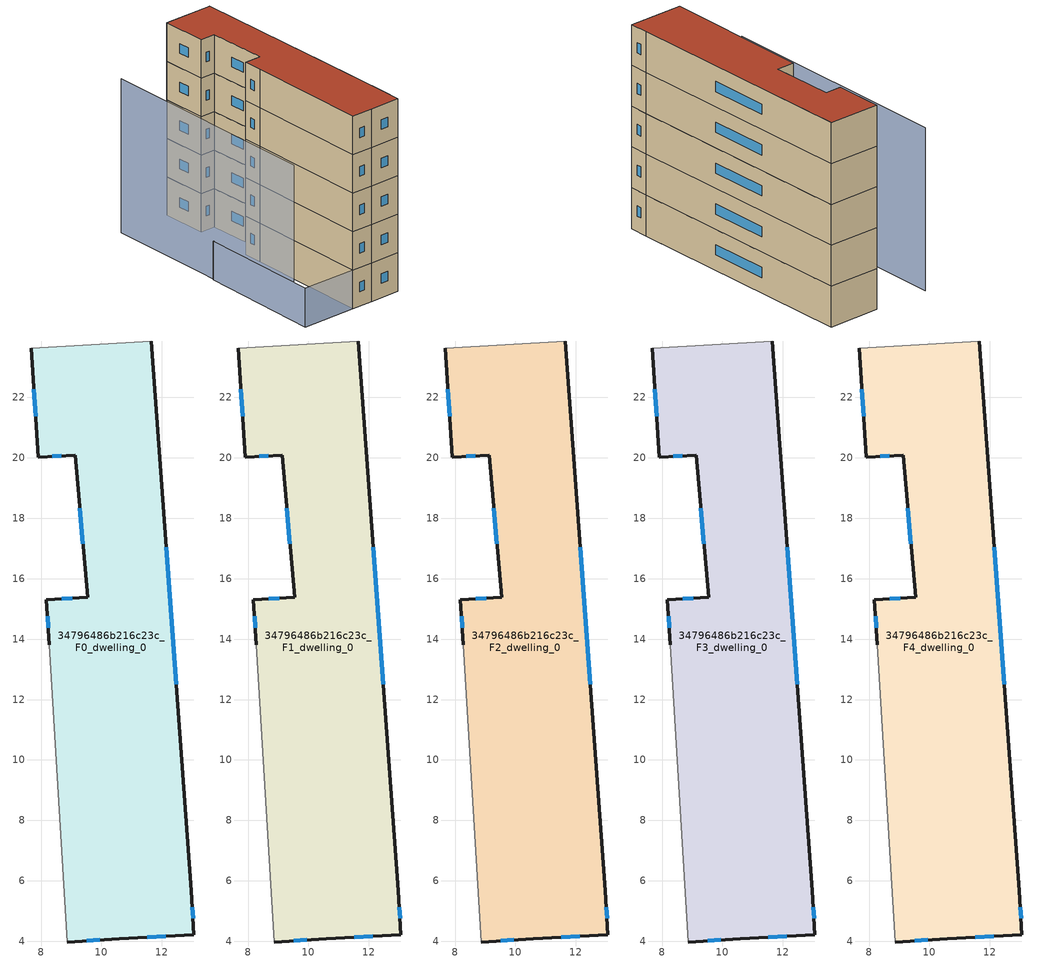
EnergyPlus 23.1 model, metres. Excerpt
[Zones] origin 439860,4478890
34796486b216c23c_F0_dwelling_0
 floor ground (EU_floor_Construction): 11.65,23.86 12.98,5.68 13.06,4.22 10.59,4.09 8.86,3.98 8.28,13.82 8.18,15.31 9.55,15.38 9.13,20.08 7.91,20.02 7.67,23.62 z0
 wall outside (EU_wall_Construction): 7.67,23.62 7.91,20.02 9.13,20.08 9.55,15.38 8.18,15.31 8.28,13.82 / 8.86,3.98 10.59,4.09 13.06,4.22 12.98,5.68 11.65,23.86 z0:3
 wall adiabatic (EU_wall_Construction): 11.65,23.86 7.67,23.62 / 8.28,13.82 8.86,3.98 z0:3
 window (EU_Window_Construction): 8.37,20.04 8.67,20.06 / 7.76,22.26 7.82,21.37 / 12.48,12.51 12.15,17.03 / 13.03,4.77 13.01,5.13 / 11.52,4.14 12.13,4.17 / 9.51,4.02 9.94,4.05 / 8.22,14.75 8.24,14.38 / 9.03,15.36 8.69,15.34 / 9.28,18.32 9.39,17.15 z1.13:1.87
34796486b216c23c_F1_dwelling_0
 floor to 34796486b216c23c_F0_dwelling_0 (EU_floor_Construction): 11.65,23.86 12.98,5.68 13.06,4.22 10.59,4.09 8.86,3.98 8.28,13.82 8.18,15.31 9.55,15.38 9.13,20.08 7.91,20.02 7.67,23.62 z3
 wall outside (EU_wall_Construction): 7.67,23.62 7.91,20.02 9.13,20.08 9.55,15.38 8.18,15.31 8.28,13.82 / 8.86,3.98 10.59,4.09 13.06,4.22 12.98,5.68 11.65,23.86 z3:6
 wall adiabatic (EU_wall_Construction): 11.65,23.86 7.67,23.62 / 8.28,13.82 8.86,3.98 z3:6
 window (EU_Window_Construction): 8.37,20.04 8.67,20.06 / 7.76,22.26 7.82,21.37 / 12.48,12.51 12.15,17.03 / 13.03,4.77 13.01,5.13 / 11.52,4.14 12.13,4.17 / 9.51,4.02 9.94,4.05 / 8.22,14.75 8.24,14.38 / 9.03,15.36 8.69,15.34 / 9.28,18.32 9.39,17.15 z4.13:4.87
34796486b216c23c_F2_dwelling_0
 floor to 34796486b216c23c_F1_dwelling_0 (EU_floor_Construction): 11.65,23.86 12.98,5.68 13.06,4.22 10.59,4.09 8.86,3.98 8.28,13.82 8.18,15.31 9.55,15.38 9.13,20.08 7.91,20.02 7.67,23.62 z6
 wall outside (EU_wall_Construction): 7.67,23.62 7.91,20.02 9.13,20.08 9.55,15.38 8.18,15.31 8.28,13.82 / 8.86,3.98 10.59,4.09 13.06,4.22 12.98,5.68 11.65,23.86 z6:9
 wall adiabatic (EU_wall_Construction): 11.65,23.86 7.67,23.62 / 8.28,13.82 8.86,3.98 z6:9
 window (EU_Window_Construction): 8.37,20.04 8.67,20.06 / 7.76,22.26 7.82,21.37 / 12.48,12.51 12.15,17.03 / 13.03,4.77 13.01,5.13 / 11.52,4.14 12.13,4.17 / 9.51,4.02 9.94,4.05 / 8.22,14.75 8.24,14.38 / 9.03,15.36 8.69,15.34 / 9.28,18.32 9.39,17.15 z7.13:7.87
34796486b216c23c_F3_dwelling_0
 floor to 34796486b216c23c_F2_dwelling_0 (EU_floor_Construction): 11.65,23.86 12.98,5.68 13.06,4.22 10.59,4.09 8.86,3.98 8.28,13.82 8.18,15.31 9.55,15.38 9.13,20.08 7.91,20.02 7.67,23.62 z9
 wall outside (EU_wall_Construction): 7.67,23.62 7.91,20.02 9.13,20.08 9.55,15.38 8.18,15.31 8.28,13.82 / 8.86,3.98 10.59,4.09 13.06,4.22 12.98,5.68 11.65,23.86 z9:12
 wall adiabatic (EU_wall_Construction): 11.65,23.86 7.67,23.62 / 8.28,13.82 8.86,3.98 z9:12
 window (EU_Window_Construction): 8.37,20.04 8.67,20.06 / 7.76,22.26 7.82,21.37 / 12.48,12.51 12.15,17.03 / 13.03,4.77 13.01,5.13 / 11.52,4.14 12.13,4.17 / 9.51,4.02 9.94,4.05 / 8.22,14.75 8.24,14.38 / 9.03,15.36 8.69,15.34 / 9.28,18.32 9.39,17.15 z10.13:10.87
34796486b216c23c_F4_dwelling_0
 floor to 34796486b216c23c_F3_dwelling_0 (EU_floor_Construction): 11.65,23.86 12.98,5.68 13.06,4.22 10.59,4.09 8.86,3.98 8.28,13.82 8.18,15.31 9.55,15.38 9.13,20.08 7.91,20.02 7.67,23.62 z12
 wall outside (EU_wall_Construction): 7.67,23.62 7.91,20.02 9.13,20.08 9.55,15.38 8.18,15.31 8.28,13.82 / 8.86,3.98 10.59,4.09 13.06,4.22 12.98,5.68 11.65,23.86 z12:15
 wall adiabatic (EU_wall_Construction): 11.65,23.86 7.67,23.62 / 8.28,13.82 8.86,3.98 z12:15
 window (EU_Window_Construction): 8.37,20.04 8.67,20.06 / 7.76,22.26 7.82,21.37 / 12.48,12.51 12.15,17.03 / 13.03,4.77 13.01,5.13 / 11.52,4.14 12.13,4.17 / 9.51,4.02 9.94,4.05 / 8.22,14.75 8.24,14.38 / 9.03,15.36 8.69,15.34 / 9.28,18.32 9.39,17.15 z13.13:13.87
 roof outside (EU_roof_Construction): 13.06,4.22 12.98,5.68 11.65,23.86 7.67,23.62 7.91,20.02 9.13,20.08 9.55,15.38 8.18,15.31 8.28,13.82 8.86,3.98 10.59,4.09 z15
shading: 13,5.35 12.51,12.16 / 12.52,12.03 11.61,23.86 z0:15; 3.98,13.59 8.35,13.82 / 8.35,13.82 8.86,3.98 / 8.86,3.98 4.49,3.75 / 4.49,3.75 3.98,13.59 z0:3; 3.45,23.4 4.64,5.22 z0:12
[Building]
EU S2 Campaign: North Axis=0; Terrain=City; Solar Distribution=FullExterior
[Site:Location]
Madrid: Latitude=40.5; Longitude=-3.5; Time Zone=1; Elevation=609
[SizingPeriod:WeatherFileDays]
AnnualSizingPeriod: Begin Month=1; Begin Day of Month=1; End Month=12; End Day of Month=31; Day of Week for Start Day=Monday; Use Weather File Daylight Saving Period=No; Use Weather File Rain and Snow Indicators=No
[MATERIAL]
EU_InternalMass_Material: Roughness=MediumRough; Thickness=0.1; Conductivity=1; Density=1800; Specific Heat=900; Thermal Absorptance=0.9; Solar Absorptance=0.7; Visible Absorptance=0.7
[MATERIAL:NOMASS] Roughness=MediumRough; Thermal Absorptance=0.9; Solar Absorptance=0.7; Visible Absorptance=0.7
Name | Thermal Resistance
EU_wall_NoMass | 1.26313
EU_roof_NoMass | 0.258054
EU_floor_NoMass | 0.563028
[WINDOWMATERIAL:SIMPLEGLAZINGSYSTEM]
EU_Window_SimpleGlazing: UFactor=4.93364; Solar Heat Gain Coefficient=0.85; Visible Transmittance=0.85
[CONSTRUCTION]
EU_wall_Construction: EU_wall_NoMass
EU_roof_Construction: EU_roof_NoMass
EU_floor_Construction: EU_floor_NoMass
EU_Window_Construction: EU_Window_SimpleGlazing
EU_InternalMass_Construction: EU_InternalMass_Material
[ZONE] Type=1; Multiplier=1; Ceiling Height=autocalculate; Floor Area=autocalculate; Part of Total Floor Area=Yes
Name | Volume
34796486b216c23c_F0_dwelling_0 | 223.58
34796486b216c23c_F1_dwelling_0; 34796486b216c23c_F2_dwelling_0; 34796486b216c23c_F3_dwelling_0; 34796486b216c23c_F4_dwelling_0 | 223.579
[INTERNALMASS] Construction=EU_InternalMass_Construction; Surface Area=74.5267
Name | Zone or ZoneList
34796486b216c23c_F0_dwelling_0_EU_InternalMass | 34796486b216c23c_F0_dwelling_0
34796486b216c23c_F1_dwelling_0_EU_InternalMass | 34796486b216c23c_F1_dwelling_0
34796486b216c23c_F2_dwelling_0_EU_InternalMass | 34796486b216c23c_F2_dwelling_0
34796486b216c23c_F3_dwelling_0_EU_InternalMass | 34796486b216c23c_F3_dwelling_0
34796486b216c23c_F4_dwelling_0_EU_InternalMass | 34796486b216c23c_F4_dwelling_0
[OTHEREQUIPMENT] Fuel Type=Electricity; Design Level Calculation Method=Watts/Area; Power per Zone Floor Area=1; Fraction Latent=0; Fraction Radiant=0; Fraction Lost=0; Carbon Dioxide Generation Rate=0; EndUse Subcategory=EU_Step8_InternalGains
Name | Zone or ZoneList or Space or SpaceList | Schedule
EU_Step8_InternalGain_34796486b216c23c_F0_dwelling_0_f000 | 34796486b216c23c_F0_dwelling_0 | EU_Step8_GainSchedule_34796486b216c23c_F0_dwelling_0_f000
EU_Step8_InternalGain_34796486b216c23c_F1_dwelling_0_f000 | 34796486b216c23c_F1_dwelling_0 | EU_Step8_GainSchedule_34796486b216c23c_F1_dwelling_0_f000
EU_Step8_InternalGain_34796486b216c23c_F2_dwelling_0_f000 | 34796486b216c23c_F2_dwelling_0 | EU_Step8_GainSchedule_34796486b216c23c_F2_dwelling_0_f000
EU_Step8_InternalGain_34796486b216c23c_F3_dwelling_0_f000 | 34796486b216c23c_F3_dwelling_0 | EU_Step8_GainSchedule_34796486b216c23c_F3_dwelling_0_f000
EU_Step8_InternalGain_34796486b216c23c_F4_dwelling_0_f000 | 34796486b216c23c_F4_dwelling_0 | EU_Step8_GainSchedule_34796486b216c23c_F4_dwelling_0_f000
[ZONEVENTILATION:DESIGNFLOWRATE] Schedule=EU_AlwaysOn; Design Flow Rate Calculation Method=AirChanges/Hour; Air Changes per Hour=0.717621; Ventilation Type=Natural; Fan Pressure Rise=0; Fan Total Efficiency=1; Constant Term Coefficient=1; Temperature Term Coefficient=0; Velocity Term Coefficient=0; Velocity Squared Term Coefficient=0; Minimum Indoor Temperature=-100; Maximum Indoor Temperature=100; Delta Temperature=-100; Minimum Outdoor Temperature=-100; Maximum Outdoor Temperature=100; Maximum Wind Speed=40
Name | Zone or ZoneList or Space or SpaceList
EU_ConstantAir_34796486b216c23c_F0_dwelling_0 | 34796486b216c23c_F0_dwelling_0
EU_ConstantAir_34796486b216c23c_F1_dwelling_0 | 34796486b216c23c_F1_dwelling_0
EU_ConstantAir_34796486b216c23c_F2_dwelling_0 | 34796486b216c23c_F2_dwelling_0
EU_ConstantAir_34796486b216c23c_F3_dwelling_0 | 34796486b216c23c_F3_dwelling_0
EU_ConstantAir_34796486b216c23c_F4_dwelling_0 | 34796486b216c23c_F4_dwelling_0
[HVACTEMPLATE:THERMOSTAT] Constant Heating Setpoint=20; Constant Cooling Setpoint=50
EU_HeatOnly_34796486b216c23c_F0_dwelling_0; EU_HeatOnly_34796486b216c23c_F1_dwelling_0; EU_HeatOnly_34796486b216c23c_F2_dwelling_0; EU_HeatOnly_34796486b216c23c_F3_dwelling_0; EU_HeatOnly_34796486b216c23c_F4_dwelling_0
[HVACTEMPLATE:ZONE:IDEALLOADSAIRSYSTEM] System Availability Schedule=EU_AlwaysOn; Maximum Heating Supply Air Temperature=50; Minimum Cooling Supply Air Temperature=13; Maximum Heating Supply Air Humidity Ratio=0.0156; Minimum Cooling Supply Air Humidity Ratio=0.0077; Heating Limit=NoLimit; Cooling Limit=NoLimit; Heating Availability Schedule=EU_AlwaysOn; Cooling Availability Schedule=EU_CoolingOff; Dehumidification Control Type=ConstantSensibleHeatRatio; Cooling Sensible Heat Ratio=0.7; Dehumidification Setpoint=60; Humidification Control Type=None; Humidification Setpoint=30; Outdoor Air Method=None; Outdoor Air Flow Rate per Person=0.00944; Outdoor Air Flow Rate per Zone Floor Area=0; Outdoor Air Flow Rate per Zone=0; Demand Controlled Ventilation Type=None; Outdoor Air Economizer Type=NoEconomizer; Heat Recovery Type=None; Sensible Heat Recovery Effectiveness=0.7; Latent Heat Recovery Effectiveness=0.65
Name | Template Thermostat
34796486b216c23c_F0_dwelling_0 | EU_HeatOnly_34796486b216c23c_F0_dwelling_0
34796486b216c23c_F1_dwelling_0 | EU_HeatOnly_34796486b216c23c_F1_dwelling_0
34796486b216c23c_F2_dwelling_0 | EU_HeatOnly_34796486b216c23c_F2_dwelling_0
34796486b216c23c_F3_dwelling_0 | EU_HeatOnly_34796486b216c23c_F3_dwelling_0
34796486b216c23c_F4_dwelling_0 | EU_HeatOnly_34796486b216c23c_F4_dwelling_0
[SIZING:ZONE] Zone Cooling Design Supply Air Temperature Input Method=SupplyAirTemperature; Zone Cooling Design Supply Air Temperature=13; Zone Heating Design Supply Air Temperature Input Method=SupplyAirTemperature; Zone Heating Design Supply Air Temperature=50; Zone Cooling Design Supply Air Humidity Ratio=0.008; Zone Heating Design Supply Air Humidity Ratio=0.008; Cooling Design Air Flow Method=DesignDay; Cooling Design Air Flow Rate=0; Cooling Minimum Air Flow per Zone Floor Area=0.000762; Cooling Minimum Air Flow=0; Cooling Minimum Air Flow Fraction=0.2; Heating Design Air Flow Method=DesignDay; Heating Design Air Flow Rate=0; Heating Maximum Air Flow per Zone Floor Area=0.002032; Heating Maximum Air Flow=0.141576; Heating Maximum Air Flow Fraction=0.3; Account for Dedicated Outdoor Air System=No; Dedicated Outdoor Air System Control Strategy=NeutralSupplyAir; Dedicated Outdoor Air Low Setpoint Temperature for Design=autosize; Dedicated Outdoor Air High Setpoint Temperature for Design=autosize; Zone Load Sizing Method=Sensible Load Only No Latent Load; Zone Latent Cooling Design Supply Air Humidity Ratio Input Method=HumidityRatioDifference; Zone Cooling Design Supply Air Humidity Ratio Difference=0.005; Zone Latent Heating Design Supply Air Humidity Ratio Input Method=HumidityRatioDifference; Zone Humidification Design Supply Air Humidity Ratio Difference=0.005
34796486b216c23c_F0_dwelling_0; 34796486b216c23c_F1_dwelling_0; 34796486b216c23c_F2_dwelling_0; 34796486b216c23c_F3_dwelling_0; 34796486b216c23c_F4_dwelling_0
[SCHEDULE:CONSTANT]
Name | Hourly Value
EU_AlwaysOn | 1
EU_CoolingOff | 0
[SCHEDULE:FILE] Column Number=1; Rows to Skip at Top=0; Number of Hours of Data=8760; Column Separator=Comma; Interpolate to Timestep=No; Minutes per Item=60; Adjust Schedule for Daylight Savings=Yes
Name | File
EU_Step8_GainSchedule_34796486b216c23c_F0_dwelling_0_f000 | ../../schedules/34796486b216c23c/34796486b216c23c_F0_dwelling_0_f000_gain.csv
EU_Step8_GainSchedule_34796486b216c23c_F1_dwelling_0_f000 | ../../schedules/34796486b216c23c/34796486b216c23c_F1_dwelling_0_f000_gain.csv
EU_Step8_GainSchedule_34796486b216c23c_F2_dwelling_0_f000 | ../../schedules/34796486b216c23c/34796486b216c23c_F2_dwelling_0_f000_gain.csv
EU_Step8_GainSchedule_34796486b216c23c_F3_dwelling_0_f000 | ../../schedules/34796486b216c23c/34796486b216c23c_F3_dwelling_0_f000_gain.csv
EU_Step8_GainSchedule_34796486b216c23c_F4_dwelling_0_f000 | ../../schedules/34796486b216c23c/34796486b216c23c_F4_dwelling_0_f000_gain.csv
